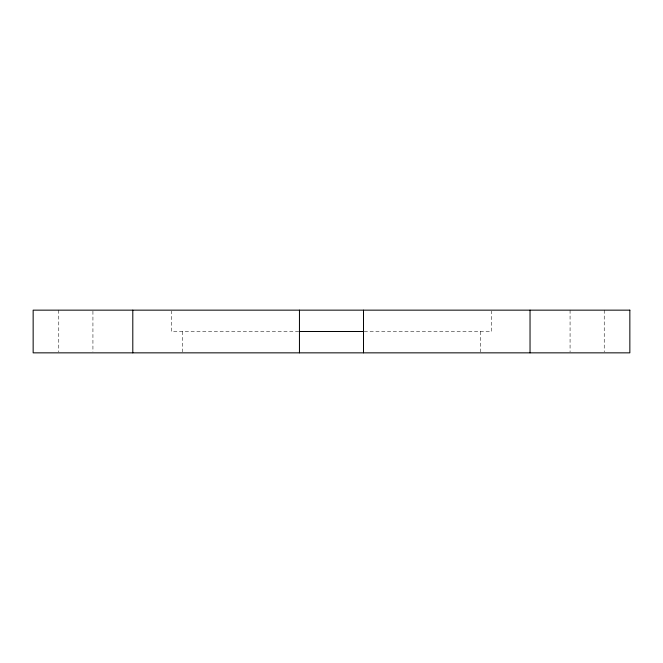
<?xml version="1.0" encoding="UTF-8"?>
<svg xmlns="http://www.w3.org/2000/svg" width="663" height="663" viewBox="0 0 663 663"><rect width="100%" height="100%" fill="white"/><g stroke="black" fill="none" stroke-linecap="round" stroke-linejoin="round"><path stroke-width="0.5" stroke-dasharray="3.31 2.49" d="M298.731 331.5L171.386 331.5L171.386 311.162M364.219 331.5L491.573 331.5L491.573 311.162M604.233 310.151L604.233 351.838M570.072 310.151L570.072 351.838M480.393 331.5L480.393 351.838M182.557 331.5L182.557 351.838M92.928 311.162L92.928 351.838M58.767 310.151L58.767 351.838"/><path stroke-width="0.99" d="M299.494 331.5L363.515 331.5M530.035 310.151L530.035 352.849M363.498 310.151L363.498 352.849M299.452 310.151L299.452 352.849M132.799 310.151L132.799 352.849M629.85 310.151L33.15 310.151L33.15 352.849L629.85 352.849L629.85 310.151"/></g></svg>
